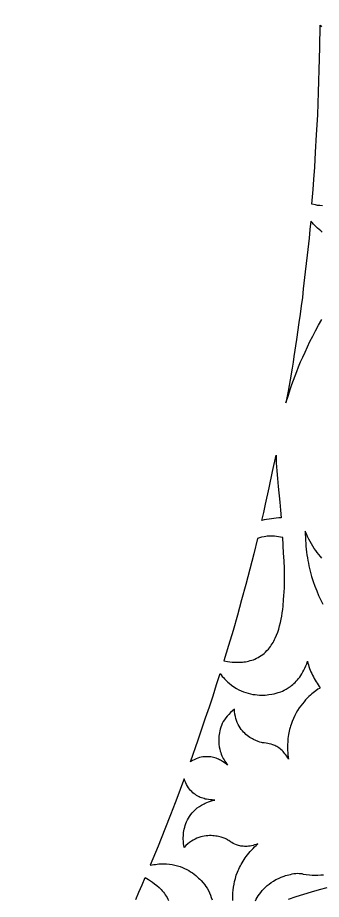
# Model space of a CAD drawing. Extents: x -570 to 570, y -570 to 570.
# Drawn here: x 327.7 to 380.2, y -152.3 to 0 of the extents above; entities that cross this region are included whole.
import ezdxf

# ---------------------------------------------------------------- set-up
doc = ezdxf.new("R2010")
doc.units = 0
doc.layers.add('LAYER_1', color=18, linetype='CONTINUOUS')
doc.layers.add('LAYER_2', color=174, linetype='CONTINUOUS')

msp = doc.modelspace()

# ---------------------------------------------------------------- linework, layer by layer
at = {"layer": 'LAYER_1'}
for points in [[(380.42, -32.51), (379.99, -32.47), (379.58, -32.42), (379.21, -32.35), (378.59, -32.22), (378.7, -30.97), (378.8, -29.69), (378.93, -27.98), (379.09, -25.83), (379.25, -23.24), (379.42, -20.22), (379.6, -16.77), (379.69, -14.83), (379.76, -12.9), (379.82, -10.97), (379.87, -9.03), (379.95, -5.16), (380.01, -1.29), (380.28, -1.57)], [(380.39, -37.03), (380.12, -36.82), (379.85, -36.6), (379.59, -36.37), (379.33, -36.14), (379.09, -35.89), (378.85, -35.65), (378.62, -35.39), (378.4, -35.13), (378.26, -36.6), (378.11, -38.06), (377.8, -40.99), (377.46, -43.91), (377.12, -46.84), (376.95, -48.3), (376.76, -49.76), (376.56, -51.22), (376.35, -52.67), (375.92, -55.59), (375.49, -58.5), (375.34, -59.51), (375.18, -60.51), (374.84, -62.52), (374.48, -64.53), (374.12, -66.54), (374.48, -65.35), (374.91, -64.04), (375.15, -63.34), (375.41, -62.62), (375.69, -61.86), (375.99, -61.09), (376.31, -60.28), (376.65, -59.46), (377.02, -58.61), (377.41, -57.74), (377.83, -56.85), (378.27, -55.94), (378.74, -55.01), (379.24, -54.07), (379.77, -53.11), (380.33, -52.13)], [(380.33, -93.35), (380.06, -93.04), (379.79, -92.72), (379.53, -92.38), (379.27, -92.03), (379.01, -91.67), (378.77, -91.29), (378.53, -90.89), (378.29, -90.48), (378.07, -90.05), (377.85, -89.61), (377.65, -89.15), (377.45, -88.67), (377.45, -89.21), (377.47, -89.74), (377.49, -90.26), (377.53, -90.78), (377.57, -91.29), (377.62, -91.79), (377.68, -92.29), (377.75, -92.79), (377.82, -93.27), (377.91, -93.75), (378, -94.22), (378.1, -94.69), (378.2, -95.15), (378.32, -95.61), (378.44, -96.05), (378.56, -96.5), (378.83, -97.36), (379.12, -98.2), (379.44, -99.01), (379.77, -99.8), (380.12, -100.57), (380.49, -101.3)], [(364.95, -152.44), (364.94, -152.01), (364.94, -151.57), (364.96, -151.12), (364.99, -150.65), (365.05, -150.16), (365.14, -149.66), (365.24, -149.15), (365.38, -148.63), (365.54, -148.1), (365.74, -147.57), (365.85, -147.3), (365.97, -147.03), (366.1, -146.76), (366.24, -146.48), (366.38, -146.21), (366.54, -145.94), (366.71, -145.66), (366.88, -145.39), (367.07, -145.11), (367.27, -144.84), (367.48, -144.56), (367.7, -144.29), (367.93, -144.02), (368.17, -143.75), (368.43, -143.47), (368.69, -143.2), (368.97, -142.94), (369.27, -142.67), (368.98, -142.78), (368.71, -142.87), (368.44, -142.95), (368.17, -143.01), (367.92, -143.06), (367.67, -143.09), (367.43, -143.11), (367.19, -143.12), (366.96, -143.11), (366.74, -143.1), (366.53, -143.08), (366.33, -143.05), (366.13, -143.01), (365.94, -142.96), (365.59, -142.85), (365.27, -142.73), (364.99, -142.59), (364.74, -142.46), (364.53, -142.33), (364.23, -142.11), (364.09, -142.01), (364, -141.96), (363.84, -141.88), (363.59, -141.77), (363.28, -141.65), (362.9, -141.53), (362.47, -141.42), (362.23, -141.37), (361.99, -141.32), (361.73, -141.29), (361.46, -141.26), (361.18, -141.25), (360.9, -141.25), (360.61, -141.26), (360.31, -141.28), (360, -141.33), (359.69, -141.39), (359.38, -141.47), (359.06, -141.57), (358.74, -141.69), (358.42, -141.84), (358.1, -142.01), (357.78, -142.21), (357.46, -142.43), (357.14, -142.69), (356.82, -142.97), (356.51, -143.29), (356.45, -142.96), (356.42, -142.66), (356.39, -142.26), (356.37, -141.8), (356.38, -141.55), (356.39, -141.28), (356.41, -141.01), (356.44, -140.72), (356.49, -140.42), (356.55, -140.12), (356.62, -139.81), (356.71, -139.5), (356.82, -139.18), (356.94, -138.87), (357.09, -138.55), (357.26, -138.24), (357.45, -137.93), (357.67, -137.62), (357.91, -137.33), (358.17, -137.03), (358.47, -136.75), (358.79, -136.48), (359.15, -136.23), (359.34, -136.1), (359.54, -135.98), (359.75, -135.87), (359.96, -135.76), (360.18, -135.65), (360.42, -135.54), (360.76, -135.41), (361.1, -135.3), (361.45, -135.2), (361.81, -135.11), (361.57, -135.11), (361.34, -135.1), (361.06, -135.08), (360.73, -135.04), (360.36, -134.97), (360.16, -134.93), (359.96, -134.87), (359.75, -134.81), (359.54, -134.73), (359.32, -134.65), (359.11, -134.55), (358.89, -134.44), (358.67, -134.31), (358.46, -134.17), (358.25, -134.02), (358.04, -133.85), (357.84, -133.66), (357.64, -133.45), (357.45, -133.23), (357.27, -132.98), (357.1, -132.72), (356.94, -132.43), (356.79, -132.13), (356.66, -131.8), (356.54, -131.45), (356.09, -132.67), (355.62, -133.92), (354.99, -135.58), (354.18, -137.66), (353.2, -140.16), (352.02, -143.07), (350.66, -146.38), (350.97, -146.32), (351.27, -146.26), (351.56, -146.22), (351.85, -146.18), (352.13, -146.15), (352.41, -146.13), (352.69, -146.12), (352.96, -146.12), (353.48, -146.13), (353.99, -146.17), (354.47, -146.24), (354.94, -146.33), (355.38, -146.45), (355.81, -146.59), (356.22, -146.74), (356.6, -146.91), (356.97, -147.09), (357.32, -147.28), (357.65, -147.49), (357.97, -147.7), (358.26, -147.91), (358.54, -148.13), (358.79, -148.35), (359.03, -148.57), (359.25, -148.79), (359.45, -149), (359.8, -149.4), (360.08, -149.75), (360.29, -150.03), (360.5, -150.35), (360.71, -150.73), (360.9, -151.12), (361.07, -151.52), (361.22, -151.94), (361.34, -152.36)], [(348.17, -152.29), (348.72, -151.04), (349.25, -149.77), (349.78, -148.51), (350.34, -148.84), (350.68, -149.04), (351.04, -149.28), (351.42, -149.56), (351.8, -149.86), (352.19, -150.21), (352.38, -150.39), (352.56, -150.58), (352.75, -150.78), (352.93, -151), (353.1, -151.22), (353.27, -151.45), (353.42, -151.69), (353.57, -151.94), (353.71, -152.2), (353.84, -152.47)], [(368.83, -152.54), (368.98, -152.25), (369.15, -151.95), (369.34, -151.65), (369.55, -151.35), (369.77, -151.05), (370.02, -150.75), (370.29, -150.46), (370.58, -150.17), (370.89, -149.88), (371.23, -149.61), (371.59, -149.34), (371.98, -149.09), (372.39, -148.85), (372.83, -148.63), (373.3, -148.42), (373.8, -148.24), (374.06, -148.15), (374.33, -148.08), (374.6, -148), (374.88, -147.94), (375.17, -147.87), (375.47, -147.82), (375.84, -147.77), (376.16, -147.76), (376.43, -147.77), (376.66, -147.79), (376.84, -147.82), (376.98, -147.86), (377.12, -147.9), (377.64, -147.97), (378.16, -148.03), (378.67, -148.06), (379.16, -148.08), (379.65, -148.07), (380.13, -148.05), (380.6, -148.01)], [(381.19, -150.25), (379.83, -150.61), (378.49, -151), (377.14, -151.42), (375.81, -151.85), (374.48, -152.31)]]:
    msp.add_lwpolyline(points, dxfattribs=at)
for points in [[(372.41, -75.54), (372.42, -76.22), (372.45, -76.89), (372.48, -77.57), (372.53, -78.25), (372.63, -79.61), (372.76, -80.96), (373.05, -83.67), (373.18, -85.03), (373.3, -86.38), (372.88, -86.4), (372.45, -86.43), (372.03, -86.48), (371.61, -86.53), (371.19, -86.59), (370.77, -86.67), (370.35, -86.75), (369.94, -86.84), (370.27, -85.43), (370.59, -84.02), (371.22, -81.2), (371.82, -78.37)], [(363.39, -111.07), (364.03, -111.18), (364.42, -111.23), (364.85, -111.28), (365.31, -111.31), (365.8, -111.32), (366.31, -111.3), (366.58, -111.28), (366.84, -111.26), (367.11, -111.22), (367.39, -111.17), (367.66, -111.11), (367.94, -111.04), (368.21, -110.96), (368.49, -110.87), (368.76, -110.76), (369.03, -110.63), (369.3, -110.49), (369.57, -110.34), (369.84, -110.17), (370.1, -109.98), (370.35, -109.78), (370.6, -109.55), (370.84, -109.31), (371.08, -109.04), (371.26, -108.82), (371.43, -108.6), (371.59, -108.37), (371.74, -108.14), (371.88, -107.9), (372.02, -107.66), (372.15, -107.41), (372.27, -107.16), (372.5, -106.65), (372.7, -106.12), (372.88, -105.58), (373.03, -105.02), (373.17, -104.46), (373.28, -103.9), (373.39, -103.33), (373.47, -102.76), (373.55, -102.18), (373.62, -101.61), (373.72, -100.48), (373.77, -99.82), (373.81, -99.15), (373.84, -98.49), (373.86, -97.82), (373.86, -97.15), (373.86, -96.48), (373.84, -95.14), (373.79, -93.81), (373.72, -92.47), (373.55, -89.8), (373.17, -89.71), (372.81, -89.65), (372.46, -89.6), (372.12, -89.56), (371.79, -89.55), (371.48, -89.55), (371.18, -89.55), (370.89, -89.57), (370.62, -89.6), (370.37, -89.64), (369.91, -89.73), (369.52, -89.83), (369.2, -89.93), (368.54, -92.59), (367.87, -95.25), (367.18, -97.9), (366.46, -100.54), (365.72, -103.18), (364.97, -105.82), (364.19, -108.45)], [(374.57, -128.07), (374.42, -127.8), (374.27, -127.55), (374.11, -127.32), (373.95, -127.1), (373.78, -126.9), (373.61, -126.72), (373.44, -126.55), (373.26, -126.39), (373.09, -126.25), (372.91, -126.12), (372.73, -126), (372.55, -125.89), (372.38, -125.79), (372.2, -125.71), (371.86, -125.56), (371.54, -125.46), (371.24, -125.38), (370.96, -125.32), (370.72, -125.28), (370.35, -125.25), (370.17, -125.24), (370.07, -125.23), (369.89, -125.18), (369.63, -125.11), (369.31, -125), (368.94, -124.85), (368.53, -124.66), (368.32, -124.54), (368.1, -124.42), (367.88, -124.28), (367.66, -124.13), (367.43, -123.96), (367.21, -123.78), (367, -123.58), (366.79, -123.37), (366.58, -123.14), (366.38, -122.9), (366.2, -122.63), (366.02, -122.35), (365.86, -122.05), (365.71, -121.74), (365.58, -121.4), (365.47, -121.04), (365.37, -120.66), (365.3, -120.26), (365.25, -119.84), (365.22, -119.4), (364.86, -119.7), (364.52, -120), (364.22, -120.31), (363.94, -120.62), (363.7, -120.93), (363.48, -121.25), (363.29, -121.57), (363.12, -121.9), (362.98, -122.22), (362.86, -122.54), (362.75, -122.85), (362.67, -123.17), (362.61, -123.48), (362.56, -123.78), (362.53, -124.08), (362.51, -124.37), (362.5, -124.66), (362.5, -124.93), (362.52, -125.19), (362.54, -125.44), (362.6, -125.91), (362.68, -126.31), (362.76, -126.66), (362.84, -126.92), (362.94, -127.2), (363.05, -127.45), (363.16, -127.7), (363.29, -127.94), (363.42, -128.17), (363.56, -128.41), (363.71, -128.63), (364.02, -129.08), (363.84, -128.92), (363.66, -128.78), (363.43, -128.61), (363.15, -128.43), (362.83, -128.25), (362.65, -128.16), (362.46, -128.07), (362.26, -127.98), (362.05, -127.9), (361.83, -127.83), (361.6, -127.77), (361.36, -127.71), (361.11, -127.67), (360.86, -127.64), (360.6, -127.62), (360.33, -127.62), (360.05, -127.63), (359.77, -127.66), (359.48, -127.72), (359.19, -127.79), (358.89, -127.88), (358.59, -128), (358.28, -128.14), (357.96, -128.3), (357.65, -128.5), (358.95, -124.7), (360.24, -120.9), (360.88, -119), (361.51, -117.09), (362.12, -115.18), (362.72, -113.27), (362.91, -113.51), (363.1, -113.75), (363.3, -113.97), (363.5, -114.19), (363.7, -114.39), (363.9, -114.59), (364.1, -114.77), (364.31, -114.95), (364.72, -115.27), (365.13, -115.56), (365.55, -115.82), (365.97, -116.05), (366.38, -116.25), (366.8, -116.42), (367.21, -116.56), (367.61, -116.68), (368.01, -116.78), (368.4, -116.86), (368.79, -116.91), (369.16, -116.95), (369.53, -116.98), (369.88, -116.99), (370.22, -116.98), (370.54, -116.97), (370.85, -116.95), (371.14, -116.91), (371.66, -116.84), (372.1, -116.75), (372.44, -116.66), (372.8, -116.55), (373.03, -116.48), (373.24, -116.4), (373.5, -116.3), (373.8, -116.16), (374.14, -115.98), (374.51, -115.76), (374.7, -115.64), (374.9, -115.5), (375.1, -115.34), (375.3, -115.18), (375.5, -115), (375.71, -114.8), (375.91, -114.59), (376.11, -114.37), (376.31, -114.13), (376.51, -113.87), (376.7, -113.59), (376.88, -113.3), (377.06, -112.99), (377.23, -112.66), (377.4, -112.31), (377.55, -111.95), (377.7, -111.56), (377.83, -111.15), (377.91, -111.46), (378, -111.76), (378.1, -112.07), (378.21, -112.37), (378.32, -112.67), (378.44, -112.97), (378.57, -113.26), (378.71, -113.55), (378.85, -113.84), (379, -114.12), (379.16, -114.4), (379.32, -114.68), (379.49, -114.95), (379.67, -115.22), (379.85, -115.48), (380.04, -115.74), (379.9, -115.83), (379.64, -115.99), (379.28, -116.24), (378.84, -116.58), (378.6, -116.78), (378.34, -117), (378.08, -117.25), (377.8, -117.52), (377.52, -117.81), (377.24, -118.13), (376.96, -118.47), (376.68, -118.83), (376.4, -119.21), (376.14, -119.62), (375.88, -120.06), (375.63, -120.52), (375.4, -121), (375.19, -121.52), (375, -122.05), (374.91, -122.33), (374.83, -122.61), (374.75, -122.9), (374.68, -123.2), (374.62, -123.5), (374.56, -123.81), (374.51, -124.13), (374.47, -124.46), (374.44, -124.79), (374.42, -125.12), (374.4, -125.47), (374.4, -125.82), (374.4, -126.18), (374.41, -126.54), (374.44, -126.91), (374.47, -127.29), (374.51, -127.68)]]:
    msp.add_lwpolyline(points, close=True, dxfattribs=at)
at = {"layer": 'LAYER_2'}
msp.add_lwpolyline([(0, 570, 0.414214), (-570, 0, 0.414214), (0, -570, 0.414214), (570, 0, 0.414214)], format="xyb", close=True, dxfattribs=at)

doc.saveas('drawing.dxf')
